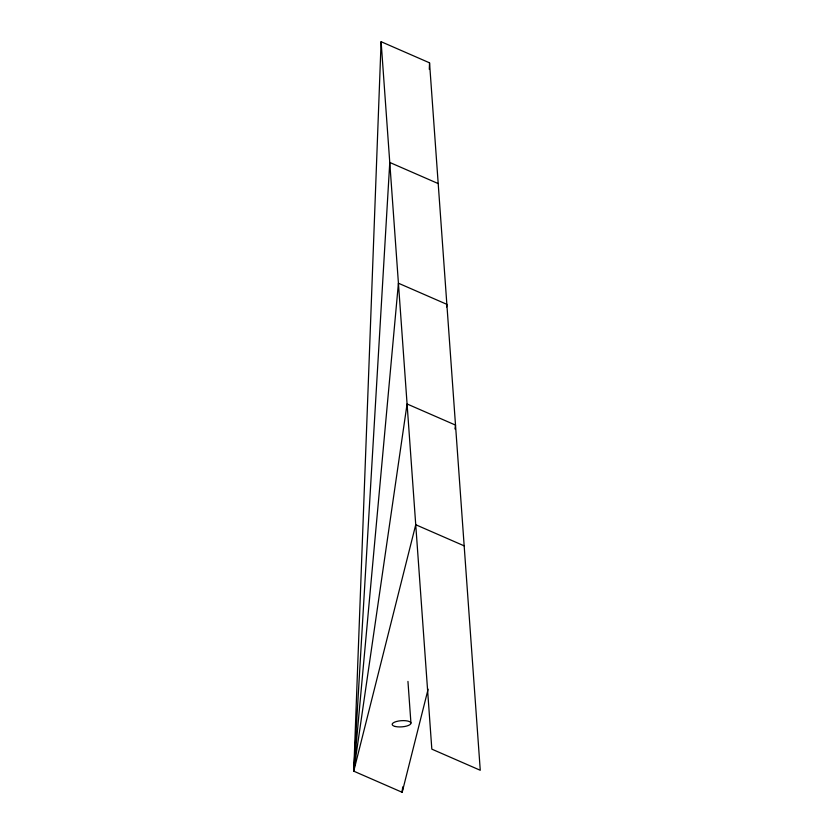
<?xml version="1.0" encoding="UTF-8"?>
<svg xmlns="http://www.w3.org/2000/svg" width="834" height="834" viewBox="0 0 834 834"><rect width="100%" height="100%" fill="white"/><g stroke="black" fill="none" stroke-linecap="round" stroke-linejoin="round"><path stroke-width="1.25" d="M381.107 41.7L431.824 749.14L480.259 770.272L429.541 62.831L381.107 41.7L353.741 771.169L402.176 792.3L428.113 689.197M429.302 69.326L429.541 62.831M402.655 787.119L402.176 792.3L402.926 787.15M446.617 306.933L446.857 304.337L398.423 283.216L353.741 771.169L415.739 524.732L464.173 545.853M454.947 428.968L455.51 425.1L407.075 403.969L353.741 771.169L389.77 162.453L438.204 183.584M407.951 681.42L410.933 722.995M395.337 726.497A9.414 3.096 -4.1 0 0 410.766 723.818A9.414 3.096 -4.1 0 0 398.589 721.024A9.414 3.096 -4.1 0 0 395.337 726.497"/></g></svg>
